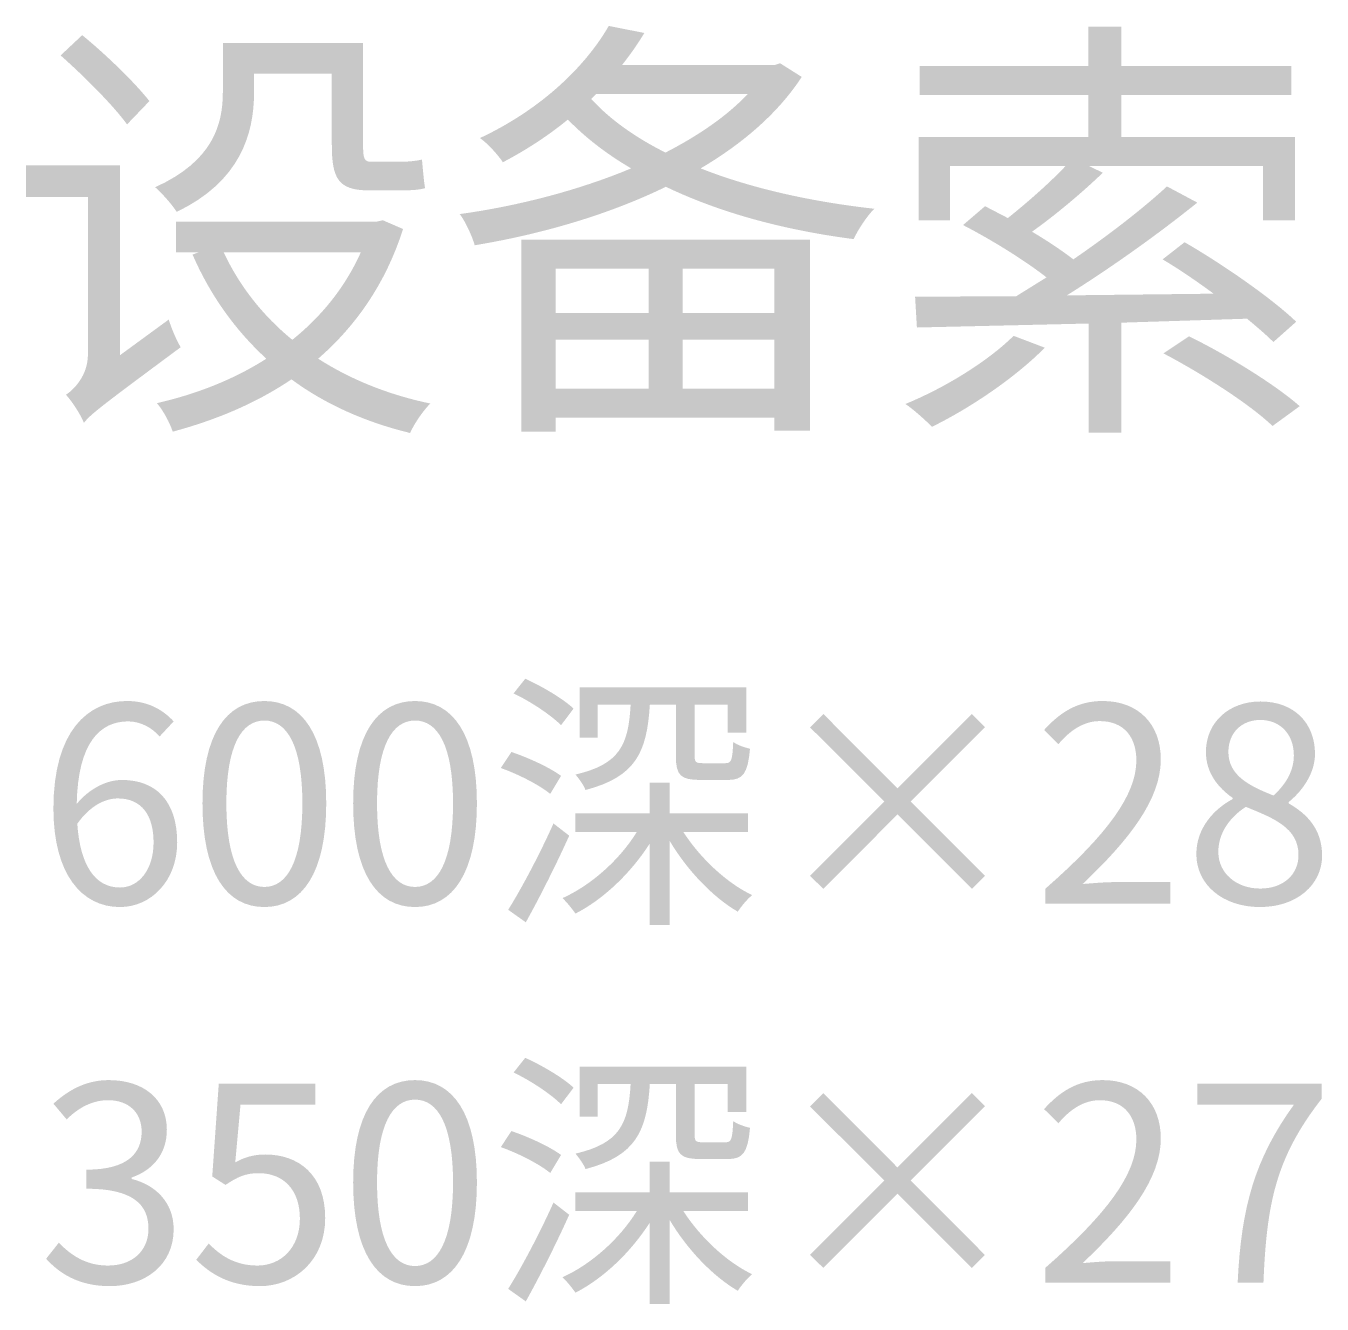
# Model space of a CAD drawing. Header units: millimetres. Extents: x -4600 to 229000, y -4300 to 19460.
# Drawn here: x 99611 to 100979, y 14572 to 15921 of the extents above; entities that cross this region are included whole.
import ezdxf

# ---------------------------------------------------------------- set-up
doc = ezdxf.new("R2010")
doc.units = ezdxf.units.MM
doc.header["$LTSCALE"] = 100
doc.layers.add('A-NOTE', color=7, linetype='Continuous', lineweight=18)

# ---------------------------------------------------------------- blocks, each defined once
blk = doc.blocks.new('A03_SHEET')
at = {"layer": 'A-NOTE'}
h = blk.add_hatch(color=256, dxfattribs=at)
edge = h.paths.add_edge_path()
edge.add_spline(control_points=[(19648.1, 15889.9), (19672.7, 15868.1), (19703.8, 15837.1), (19718.2, 15817.1)], knot_values=[0, 0, 0, 0, 1, 1, 1, 1], degree=3, periodic=0)
edge.add_line((19718.2, 15817.1), (19741.8, 15841.7))
edge.add_spline(control_points=[(19741.8, 15841.7), (19727, 15860.7), (19695.9, 15890.9), (19670.9, 15911.3)], knot_values=[0, 0, 0, 0, 1, 1, 1, 1], degree=3, periodic=0)
edge.add_line((19670.9, 15911.3), (19648.1, 15889.9))
h = blk.add_hatch(color=256, dxfattribs=at)
edge = h.paths.add_edge_path()
edge.add_spline(control_points=[(20226.5, 15921), (20203.4, 15880.7), (20157.9, 15834.3), (20090.6, 15802.7)], knot_values=[0, 0, 0, 0, 1, 1, 1, 1], degree=3, periodic=0)
edge.add_spline(control_points=[(20090.6, 15802.7), (20098.5, 15797.2), (20109.2, 15785.6), (20114.8, 15777.2)], knot_values=[0, 0, 0, 0, 1, 1, 1, 1], degree=3, periodic=0)
edge.add_spline(control_points=[(20114.8, 15777.2), (20140.7, 15790.7), (20163.5, 15806), (20183.4, 15822.2)], knot_values=[0, 0, 0, 0, 1, 1, 1, 1], degree=3, periodic=0)
edge.add_spline(control_points=[(20183.4, 15822.2), (20202.4, 15802.7), (20224.7, 15785.6), (20250.2, 15770.7)], knot_values=[0, 0, 0, 0, 1, 1, 1, 1], degree=3, periodic=0)
edge.add_spline(control_points=[(20250.2, 15770.7), (20193.6, 15747.1), (20129.6, 15730.8), (20069.3, 15722.5)], knot_values=[0, 0, 0, 0, 1, 1, 1, 1], degree=3, periodic=0)
edge.add_spline(control_points=[(20069.3, 15722.5), (20075.3, 15714.6), (20082.3, 15699.3), (20085.1, 15689.6)], knot_values=[0, 0, 0, 0, 1, 1, 1, 1], degree=3, periodic=0)
edge.add_spline(control_points=[(20085.1, 15689.6), (20152.3, 15700.7), (20223.8, 15720.6), (20286.8, 15751.3)], knot_values=[0, 0, 0, 0, 1, 1, 1, 1], degree=3, periodic=0)
edge.add_spline(control_points=[(20286.8, 15751.3), (20344.8, 15723.4), (20413.5, 15705.3), (20484.9, 15696.1)], knot_values=[0, 0, 0, 0, 1, 1, 1, 1], degree=3, periodic=0)
edge.add_spline(control_points=[(20484.9, 15696.1), (20489.5, 15705.8), (20498.8, 15720.2), (20506.7, 15728.1)], knot_values=[0, 0, 0, 0, 1, 1, 1, 1], degree=3, periodic=0)
edge.add_spline(control_points=[(20506.7, 15728.1), (20440.8, 15735.5), (20377.3, 15749.4), (20323.5, 15770.7)], knot_values=[0, 0, 0, 0, 1, 1, 1, 1], degree=3, periodic=0)
edge.add_spline(control_points=[(20323.5, 15770.7), (20367.6, 15796.7), (20405.1, 15828.7), (20430.2, 15867.2)], knot_values=[0, 0, 0, 0, 1, 1, 1, 1], degree=3, periodic=0)
edge.add_line((20430.2, 15867.2), (20407.4, 15881.6))
edge.add_line((20407.4, 15881.6), (20401.4, 15879.7))
edge.add_line((20401.4, 15879.7), (20240.5, 15879.7))
edge.add_spline(control_points=[(20240.5, 15879.7), (20249.3, 15890.9), (20257.2, 15902), (20264.1, 15913.6)], knot_values=[0, 0, 0, 0, 1, 1, 1, 1], degree=3, periodic=0)
edge.add_line((20264.1, 15913.6), (20226.5, 15921))
edge = h.paths.add_edge_path(flags=0)
edge.add_spline(control_points=[(20373.1, 15849.1), (20350.9, 15825.5), (20320.7, 15805.1), (20286.4, 15787.4)], knot_values=[0, 0, 0, 0, 1, 1, 1, 1], degree=3, periodic=0)
edge.add_spline(control_points=[(20286.4, 15787.4), (20254.8, 15803.2), (20227.9, 15822.2), (20208, 15844)], knot_values=[0, 0, 0, 0, 1, 1, 1, 1], degree=3, periodic=0)
edge.add_line((20208, 15844), (20213.1, 15849.1))
edge.add_line((20213.1, 15849.1), (20373.1, 15849.1))
h = blk.add_hatch(color=256, dxfattribs=at)
edge = h.paths.add_edge_path()
edge.add_line((20553.6, 15803.7), (20553.6, 15716))
edge.add_line((20553.6, 15716), (20586.5, 15716))
edge.add_line((20586.5, 15716), (20586.5, 15773.1))
edge.add_line((20586.5, 15773.1), (20708.5, 15773.1))
edge.add_spline(control_points=[(20708.5, 15773.1), (20691.8, 15755.4), (20668.1, 15734.6), (20647.7, 15718.3)], knot_values=[0, 0, 0, 0, 1, 1, 1, 1], degree=3, periodic=0)
edge.add_line((20647.7, 15718.3), (20623.6, 15730.8))
edge.add_line((20623.6, 15730.8), (20600.4, 15710.9))
edge.add_spline(control_points=[(20600.4, 15710.9), (20630.1, 15695.6), (20665.3, 15673.8), (20688.5, 15655.7)], knot_values=[0, 0, 0, 0, 1, 1, 1, 1], degree=3, periodic=0)
edge.add_line((20688.5, 15655.7), (20656.5, 15635.8))
edge.add_line((20656.5, 15635.8), (20549.8, 15635.3))
edge.add_line((20549.8, 15635.3), (20551.7, 15602.8))
edge.add_line((20551.7, 15602.8), (20733.1, 15607))
edge.add_line((20733.1, 15607), (20733.1, 15492))
edge.add_line((20733.1, 15492), (20767.4, 15492))
edge.add_line((20767.4, 15492), (20767.4, 15607.9))
edge.add_line((20767.4, 15607.9), (20900.1, 15612.1))
edge.add_spline(control_points=[(20900.1, 15612.1), (20910.7, 15603.3), (20920.5, 15594.9), (20927.9, 15587.5)], knot_values=[0, 0, 0, 0, 1, 1, 1, 1], degree=3, periodic=0)
edge.add_line((20927.9, 15587.5), (20952, 15608.9))
edge.add_spline(control_points=[(20952, 15608.9), (20926.5, 15633.4), (20875, 15669.2), (20834.2, 15692.8)], knot_values=[0, 0, 0, 0, 1, 1, 1, 1], degree=3, periodic=0)
edge.add_line((20834.2, 15692.8), (20811, 15674.7))
edge.add_spline(control_points=[(20811, 15674.7), (20828.2, 15664.5), (20847.2, 15651.5), (20864.8, 15638.5)], knot_values=[0, 0, 0, 0, 1, 1, 1, 1], degree=3, periodic=0)
edge.add_line((20864.8, 15638.5), (20709.9, 15636.7))
edge.add_spline(control_points=[(20709.9, 15636.7), (20756.7, 15665.9), (20807.3, 15702.1), (20847.6, 15734.6)], knot_values=[0, 0, 0, 0, 1, 1, 1, 1], degree=3, periodic=0)
edge.add_line((20847.6, 15734.6), (20815.6, 15751.7))
edge.add_spline(control_points=[(20815.6, 15751.7), (20790.1, 15728.1), (20753.9, 15700.2), (20716.8, 15674.7)], knot_values=[0, 0, 0, 0, 1, 1, 1, 1], degree=3, periodic=0)
edge.add_spline(control_points=[(20716.8, 15674.7), (20704.8, 15684), (20689.5, 15694.2), (20673.2, 15703.9)], knot_values=[0, 0, 0, 0, 1, 1, 1, 1], degree=3, periodic=0)
edge.add_spline(control_points=[(20673.2, 15703.9), (20697.4, 15721.1), (20725.2, 15744.3), (20747.9, 15766.1)], knot_values=[0, 0, 0, 0, 1, 1, 1, 1], degree=3, periodic=0)
edge.add_line((20747.9, 15766.1), (20733.5, 15773.1))
edge.add_line((20733.5, 15773.1), (20916.8, 15773.1))
edge.add_line((20916.8, 15773.1), (20916.8, 15716))
edge.add_line((20916.8, 15716), (20950.6, 15716))
edge.add_line((20950.6, 15716), (20950.6, 15803.7))
edge.add_line((20950.6, 15803.7), (20767.4, 15803.7))
edge.add_line((20767.4, 15803.7), (20767.4, 15848.2))
edge.add_line((20767.4, 15848.2), (20946.9, 15848.2))
edge.add_line((20946.9, 15848.2), (20946.9, 15878.8))
edge.add_line((20946.9, 15878.8), (20767.4, 15878.8))
edge.add_line((20767.4, 15878.8), (20767.4, 15920.1))
edge.add_line((20767.4, 15920.1), (20732.6, 15920.1))
edge.add_line((20732.6, 15920.1), (20732.6, 15878.8))
edge.add_line((20732.6, 15878.8), (20554.5, 15878.8))
edge.add_line((20554.5, 15878.8), (20554.5, 15848.2))
edge.add_line((20554.5, 15848.2), (20732.6, 15848.2))
edge.add_line((20732.6, 15848.2), (20732.6, 15803.7))
edge.add_line((20732.6, 15803.7), (20553.6, 15803.7))
edge = h.paths.add_edge_path(flags=0)
edge.add_spline(control_points=[(20653.8, 15594), (20625.9, 15566.6), (20581.4, 15539.3), (20539.6, 15522.1)], knot_values=[0, 0, 0, 0, 1, 1, 1, 1], degree=3, periodic=0)
edge.add_spline(control_points=[(20539.6, 15522.1), (20548, 15516.5), (20561.4, 15504.5), (20567.5, 15498)], knot_values=[0, 0, 0, 0, 1, 1, 1, 1], degree=3, periodic=0)
edge.add_spline(control_points=[(20567.5, 15498), (20607.4, 15517.5), (20655.1, 15549.5), (20686.7, 15581.5)], knot_values=[0, 0, 0, 0, 1, 1, 1, 1], degree=3, periodic=0)
edge.add_line((20686.7, 15581.5), (20653.8, 15594))
edge = h.paths.add_edge_path(flags=0)
edge.add_spline(control_points=[(20811.9, 15575.5), (20852.7, 15554.1), (20903.3, 15521.7), (20927, 15498.9)], knot_values=[0, 0, 0, 0, 1, 1, 1, 1], degree=3, periodic=0)
edge.add_line((20927, 15498.9), (20955.7, 15519.8))
edge.add_spline(control_points=[(20955.7, 15519.8), (20929.3, 15543), (20878.7, 15574.1), (20838.8, 15593.5)], knot_values=[0, 0, 0, 0, 1, 1, 1, 1], degree=3, periodic=0)
edge.add_line((20838.8, 15593.5), (20811.9, 15575.5))
h = blk.add_hatch(color=256, dxfattribs=at)
edge = h.paths.add_edge_path()
edge.add_line((19819.3, 15902.9), (19819.3, 15851.4))
edge.add_spline(control_points=[(19819.3, 15851.4), (19819.3, 15817.1), (19809.1, 15778.6), (19747.9, 15750.8)], knot_values=[0, 0, 0, 0, 1, 1, 1, 1], degree=3, periodic=0)
edge.add_spline(control_points=[(19747.9, 15750.8), (19754.4, 15745.2), (19766.4, 15731.8), (19770.6, 15724.8)], knot_values=[0, 0, 0, 0, 1, 1, 1, 1], degree=3, periodic=0)
edge.add_spline(control_points=[(19770.6, 15724.8), (19837.4, 15756.8), (19852.2, 15806.9), (19852.2, 15850.5)], knot_values=[0, 0, 0, 0, 1, 1, 1, 1], degree=3, periodic=0)
edge.add_line((19852.2, 15850.5), (19852.2, 15870.5))
edge.add_line((19852.2, 15870.5), (19934.3, 15870.5))
edge.add_line((19934.3, 15870.5), (19934.3, 15795.8))
edge.add_spline(control_points=[(19934.3, 15795.8), (19934.3, 15760.5), (19940.8, 15747.5), (19973.3, 15747.5), (19978.4, 15747.5), (20001.1, 15747.5), (20008.1, 15747.5), (20017.4, 15747.5), (20027.1, 15748), (20032.7, 15749.9)], knot_values=[0, 0, 0, 0, 1, 1, 1, 2, 2, 2, 3, 3, 3, 3], degree=3, periodic=0)
edge.add_spline(control_points=[(20032.7, 15749.9), (20031.3, 15757.7), (20030.3, 15771.2), (20029.4, 15780)], knot_values=[0, 0, 0, 0, 1, 1, 1, 1], degree=3, periodic=0)
edge.add_spline(control_points=[(20029.4, 15780), (20023.8, 15778.6), (20014.1, 15777.7), (20007.6, 15777.7), (20001.6, 15777.7), (19980.7, 15777.7), (19975.6, 15777.7), (19968.2, 15777.7), (19967.3, 15781.9), (19967.3, 15795.3)], knot_values=[0, 0, 0, 0, 1, 1, 1, 2, 2, 2, 3, 3, 3, 3], degree=3, periodic=0)
edge.add_line((19967.3, 15795.3), (19967.3, 15902.9))
edge.add_line((19967.3, 15902.9), (19819.3, 15902.9))
h = blk.add_hatch(color=256, dxfattribs=at)
edge = h.paths.add_edge_path()
edge.add_line((19611.5, 15774), (19611.5, 15740.6))
edge.add_line((19611.5, 15740.6), (19676.9, 15740.6))
edge.add_line((19676.9, 15740.6), (19676.9, 15574.1))
edge.add_spline(control_points=[(19676.9, 15574.1), (19676.9, 15552.7), (19662.5, 15537.4), (19653.7, 15531.9)], knot_values=[0, 0, 0, 0, 1, 1, 1, 1], degree=3, periodic=0)
edge.add_spline(control_points=[(19653.7, 15531.9), (19660.2, 15524.9), (19669.5, 15510.5), (19672.7, 15502.2)], knot_values=[0, 0, 0, 0, 1, 1, 1, 1], degree=3, periodic=0)
edge.add_spline(control_points=[(19672.7, 15502.2), (19679.7, 15511.4), (19692.2, 15520.7), (19774.8, 15582)], knot_values=[0, 0, 0, 0, 1, 1, 1, 1], degree=3, periodic=0)
edge.add_spline(control_points=[(19774.8, 15582), (19770.6, 15588.9), (19765, 15601.9), (19762.2, 15611.2)], knot_values=[0, 0, 0, 0, 1, 1, 1, 1], degree=3, periodic=0)
edge.add_line((19762.2, 15611.2), (19710.8, 15573.6))
edge.add_line((19710.8, 15573.6), (19710.8, 15774))
edge.add_line((19710.8, 15774), (19611.5, 15774))
h = blk.add_hatch(color=256, dxfattribs=at)
edge = h.paths.add_edge_path()
edge.add_line((19769.7, 15714.6), (19769.7, 15682.1))
edge.add_line((19769.7, 15682.1), (19793.8, 15682.1))
edge.add_line((19793.8, 15682.1), (19787.3, 15679.8))
edge.add_spline(control_points=[(19787.3, 15679.8), (19805.8, 15637.1), (19832.3, 15600), (19865.2, 15569.9)], knot_values=[0, 0, 0, 0, 1, 1, 1, 1], degree=3, periodic=0)
edge.add_spline(control_points=[(19865.2, 15569.9), (19830.4, 15547.6), (19790.5, 15532.3), (19749.7, 15523)], knot_values=[0, 0, 0, 0, 1, 1, 1, 1], degree=3, periodic=0)
edge.add_spline(control_points=[(19749.7, 15523), (19756.2, 15515.6), (19763.6, 15501.7), (19766.4, 15492.9)], knot_values=[0, 0, 0, 0, 1, 1, 1, 1], degree=3, periodic=0)
edge.add_spline(control_points=[(19766.4, 15492.9), (19811.4, 15505), (19854.1, 15522.6), (19891.7, 15548.1)], knot_values=[0, 0, 0, 0, 1, 1, 1, 1], degree=3, periodic=0)
edge.add_spline(control_points=[(19891.7, 15548.1), (19926.9, 15522.1), (19969.1, 15503.1), (20016.9, 15491.5)], knot_values=[0, 0, 0, 0, 1, 1, 1, 1], degree=3, periodic=0)
edge.add_spline(control_points=[(20016.9, 15491.5), (20021.1, 15501.2), (20030.8, 15515.2), (20038.2, 15522.6)], knot_values=[0, 0, 0, 0, 1, 1, 1, 1], degree=3, periodic=0)
edge.add_spline(control_points=[(20038.2, 15522.6), (19993.7, 15531.9), (19953.8, 15548.1), (19919.9, 15569.9)], knot_values=[0, 0, 0, 0, 1, 1, 1, 1], degree=3, periodic=0)
edge.add_spline(control_points=[(19919.9, 15569.9), (19959.4, 15604.2), (19990.9, 15648.7), (20009.5, 15706.7)], knot_values=[0, 0, 0, 0, 1, 1, 1, 1], degree=3, periodic=0)
edge.add_line((20009.5, 15706.7), (19988.1, 15716))
edge.add_line((19988.1, 15716), (19982.1, 15714.6))
edge.add_line((19982.1, 15714.6), (19769.7, 15714.6))
edge = h.paths.add_edge_path(flags=0)
edge.add_spline(control_points=[(19964.9, 15682.1), (19948.2, 15645), (19923.2, 15614.4), (19892.6, 15589.8)], knot_values=[0, 0, 0, 0, 1, 1, 1, 1], degree=3, periodic=0)
edge.add_spline(control_points=[(19892.6, 15589.8), (19861.5, 15615.3), (19836.9, 15646.4), (19820.2, 15682.1)], knot_values=[0, 0, 0, 0, 1, 1, 1, 1], degree=3, periodic=0)
edge.add_line((19820.2, 15682.1), (19964.9, 15682.1))
h = blk.add_hatch(color=256, dxfattribs=at)
h.paths.add_polyline_path([(20134.2, 15695.6), (20134.2, 15492.9), (20170.4, 15492.9), (20170.4, 15507.7), (20401.4, 15507.7), (20401.4, 15493.8), (20439, 15493.8), (20439, 15695.6), (20134.2, 15695.6)])
h.paths.add_polyline_path([(20170.4, 15589.8), (20268.8, 15589.8), (20268.8, 15538.3), (20170.4, 15538.3), (20170.4, 15589.8)], flags=0)
h.paths.add_polyline_path([(20401.4, 15589.8), (20401.4, 15538.3), (20304.5, 15538.3), (20304.5, 15589.8), (20401.4, 15589.8)], flags=0)
h.paths.add_polyline_path([(20170.4, 15618.1), (20170.4, 15665), (20268.8, 15665), (20268.8, 15618.1), (20170.4, 15618.1)], flags=0)
h.paths.add_polyline_path([(20401.4, 15618.1), (20304.5, 15618.1), (20304.5, 15665), (20401.4, 15665), (20401.4, 15618.1)], flags=0)
h = blk.add_hatch(color=256, dxfattribs=at)
edge = h.paths.add_edge_path()
edge.add_spline(control_points=[(20126.1, 15216.7), (20144.1, 15208.2), (20165.6, 15193.8), (20176.2, 15183.2)], knot_values=[0, 0, 0, 0, 1, 1, 1, 1], degree=3, periodic=0)
edge.add_line((20176.2, 15183.2), (20189.4, 15200.7))
edge.add_spline(control_points=[(20189.4, 15200.7), (20178.5, 15211), (20156.2, 15224.2), (20138.4, 15232.2)], knot_values=[0, 0, 0, 0, 1, 1, 1, 1], degree=3, periodic=0)
edge.add_line((20138.4, 15232.2), (20126.1, 15216.7))
h = blk.add_hatch(color=256, dxfattribs=at)
edge = h.paths.add_edge_path()
edge.add_line((20195.7, 15223), (20195.7, 15170))
edge.add_line((20195.7, 15170), (20214.9, 15170))
edge.add_line((20214.9, 15170), (20214.9, 15204.7))
edge.add_line((20214.9, 15204.7), (20249.6, 15204.7))
edge.add_spline(control_points=[(20249.6, 15204.7), (20247.3, 15162.3), (20238.1, 15142), (20191.4, 15131.1)], knot_values=[0, 0, 0, 0, 1, 1, 1, 1], degree=3, periodic=0)
edge.add_spline(control_points=[(20191.4, 15131.1), (20194.9, 15127.1), (20200.3, 15119.6), (20202, 15114.8)], knot_values=[0, 0, 0, 0, 1, 1, 1, 1], degree=3, periodic=0)
edge.add_spline(control_points=[(20202, 15114.8), (20255.3, 15128.8), (20266.8, 15154.9), (20269.9, 15204.7)], knot_values=[0, 0, 0, 0, 1, 1, 1, 1], degree=3, periodic=0)
edge.add_line((20269.9, 15204.7), (20297.4, 15204.7))
edge.add_line((20297.4, 15204.7), (20297.4, 15150.3))
edge.add_spline(control_points=[(20297.4, 15150.3), (20297.4, 15130.5), (20302.3, 15125.4), (20323.2, 15125.4), (20326.9, 15125.4), (20347.8, 15125.4), (20352.4, 15125.4), (20367.9, 15125.4), (20373.3, 15131.9), (20375.6, 15158.3)], knot_values=[0, 0, 0, 0, 1, 1, 1, 2, 2, 2, 3, 3, 3, 3], degree=3, periodic=0)
edge.add_spline(control_points=[(20375.6, 15158.3), (20369.9, 15159.7), (20361.9, 15162.3), (20357.9, 15165.5)], knot_values=[0, 0, 0, 0, 1, 1, 1, 1], degree=3, periodic=0)
edge.add_spline(control_points=[(20357.9, 15165.5), (20357, 15146), (20355.9, 15143.1), (20349.8, 15143.1), (20345.6, 15143.1), (20328.9, 15143.1), (20325.8, 15143.1), (20318.3, 15143.1), (20317.2, 15144.3), (20317.2, 15150.6)], knot_values=[0, 0, 0, 0, 1, 1, 1, 2, 2, 2, 3, 3, 3, 3], degree=3, periodic=0)
edge.add_line((20317.2, 15150.6), (20317.2, 15204.7))
edge.add_line((20317.2, 15204.7), (20351.9, 15204.7))
edge.add_line((20351.9, 15204.7), (20351.9, 15175.2))
edge.add_line((20351.9, 15175.2), (20371.6, 15175.2))
edge.add_line((20371.6, 15175.2), (20371.6, 15223))
edge.add_line((20371.6, 15223), (20195.7, 15223))
h = blk.add_hatch(color=256, dxfattribs=at)
edge = h.paths.add_edge_path()
edge.add_spline(control_points=[(19710.7, 14991.3), (19743.3, 14991.3), (19771.1, 15018.8), (19771.1, 15059.5), (19771.1, 15103.6), (19748.2, 15125.4), (19712.7, 15125.4), (19696.4, 15125.4), (19678, 15115.9), (19665.1, 15100.1)], knot_values=[0, 0, 0, 0, 1, 1, 1, 2, 2, 2, 3, 3, 3, 3], degree=3, periodic=0)
edge.add_spline(control_points=[(19665.1, 15100.1), (19666.3, 15165.2), (19690.1, 15187.2), (19719.3, 15187.2), (19731.9, 15187.2), (19744.5, 15180.9), (19752.5, 15171.2)], knot_values=[0, 0, 0, 0, 1, 1, 1, 2, 2, 2, 2], degree=3, periodic=0)
edge.add_line((19752.5, 15171.2), (19767.4, 15187.2))
edge.add_spline(control_points=[(19767.4, 15187.2), (19755.7, 15199.8), (19739.9, 15208.7), (19718.1, 15208.7), (19677.4, 15208.7), (19640.5, 15177.5), (19640.5, 15095.3), (19640.5, 15025.9), (19670.6, 14991.3), (19710.7, 14991.3)], knot_values=[0, 0, 0, 0, 1, 1, 1, 2, 2, 2, 3, 3, 3, 3], degree=3, periodic=0)
edge = h.paths.add_edge_path(flags=0)
edge.add_spline(control_points=[(19665.7, 15079.2), (19679.5, 15098.7), (19695.5, 15105.9), (19708.4, 15105.9), (19733.9, 15105.9), (19746.2, 15087.8), (19746.2, 15059.5), (19746.2, 15030.8), (19730.7, 15011.9), (19710.7, 15011.9), (19684.3, 15011.9), (19668.6, 15035.7), (19665.7, 15079.2)], knot_values=[0, 0, 0, 0, 1, 1, 1, 2, 2, 2, 3, 3, 3, 4, 4, 4, 4], degree=3, periodic=0)
h = blk.add_hatch(color=256, dxfattribs=at)
edge = h.paths.add_edge_path()
edge.add_spline(control_points=[(19863.1, 14991.3), (19902.9, 14991.3), (19928.4, 15027.4), (19928.4, 15100.7), (19928.4, 15173.5), (19902.9, 15208.7), (19863.1, 15208.7), (19823, 15208.7), (19797.8, 15173.5), (19797.8, 15100.7), (19797.8, 15027.4), (19823, 14991.3), (19863.1, 14991.3)], knot_values=[0, 0, 0, 0, 1, 1, 1, 2, 2, 2, 3, 3, 3, 4, 4, 4, 4], degree=3, periodic=0)
edge = h.paths.add_edge_path(flags=0)
edge.add_spline(control_points=[(19863.1, 15012.5), (19839.3, 15012.5), (19823, 15039.1), (19823, 15100.7), (19823, 15162), (19839.3, 15188.1), (19863.1, 15188.1), (19886.9, 15188.1), (19903.2, 15162), (19903.2, 15100.7), (19903.2, 15039.1), (19886.9, 15012.5), (19863.1, 15012.5)], knot_values=[0, 0, 0, 0, 1, 1, 1, 2, 2, 2, 3, 3, 3, 4, 4, 4, 4], degree=3, periodic=0)
h = blk.add_hatch(color=256, dxfattribs=at)
edge = h.paths.add_edge_path()
edge.add_spline(control_points=[(20022.1, 14991.3), (20061.9, 14991.3), (20087.4, 15027.4), (20087.4, 15100.7), (20087.4, 15173.5), (20061.9, 15208.7), (20022.1, 15208.7), (19982, 15208.7), (19956.8, 15173.5), (19956.8, 15100.7), (19956.8, 15027.4), (19982, 14991.3), (20022.1, 14991.3)], knot_values=[0, 0, 0, 0, 1, 1, 1, 2, 2, 2, 3, 3, 3, 4, 4, 4, 4], degree=3, periodic=0)
edge = h.paths.add_edge_path(flags=0)
edge.add_spline(control_points=[(20022.1, 15012.5), (19998.3, 15012.5), (19982, 15039.1), (19982, 15100.7), (19982, 15162), (19998.3, 15188.1), (20022.1, 15188.1), (20045.9, 15188.1), (20062.2, 15162), (20062.2, 15100.7), (20062.2, 15039.1), (20045.9, 15012.5), (20022.1, 15012.5)], knot_values=[0, 0, 0, 0, 1, 1, 1, 2, 2, 2, 3, 3, 3, 4, 4, 4, 4], degree=3, periodic=0)
h = blk.add_hatch(color=256, dxfattribs=at)
edge = h.paths.add_edge_path()
edge.add_line((20687.1, 14995), (20819.1, 14995))
edge.add_line((20819.1, 14995), (20819.1, 15017.6))
edge.add_line((20819.1, 15017.6), (20761, 15017.6))
edge.add_spline(control_points=[(20761, 15017.6), (20750.4, 15017.6), (20737.5, 15016.5), (20726.6, 15015.6)], knot_values=[0, 0, 0, 0, 1, 1, 1, 1], degree=3, periodic=0)
edge.add_spline(control_points=[(20726.6, 15015.6), (20775.9, 15062.3), (20809.1, 15105), (20809.1, 15147.1), (20809.1, 15184.4), (20785.3, 15208.7), (20747.8, 15208.7), (20721.1, 15208.7), (20702.8, 15196.7), (20685.9, 15178.1)], knot_values=[0, 0, 0, 0, 1, 1, 1, 2, 2, 2, 3, 3, 3, 3], degree=3, periodic=0)
edge.add_line((20685.9, 15178.1), (20701.1, 15163.2))
edge.add_spline(control_points=[(20701.1, 15163.2), (20712.8, 15177.2), (20727.4, 15187.5), (20744.6, 15187.5), (20770.7, 15187.5), (20783.3, 15170), (20783.3, 15146), (20783.3, 15109.9), (20752.9, 15068.1), (20687.1, 15010.5)], knot_values=[0, 0, 0, 0, 1, 1, 1, 2, 2, 2, 3, 3, 3, 3], degree=3, periodic=0)
edge.add_line((20687.1, 15010.5), (20687.1, 14995))
h = blk.add_hatch(color=256, dxfattribs=at)
edge = h.paths.add_edge_path()
edge.add_spline(control_points=[(20913.7, 14991.3), (20952.9, 14991.3), (20979.3, 15015.1), (20979.3, 15045.4), (20979.3, 15074.4), (20962.4, 15090.1), (20944, 15100.7)], knot_values=[0, 0, 0, 0, 1, 1, 1, 2, 2, 2, 2], degree=3, periodic=0)
edge.add_line((20944, 15100.7), (20944, 15102.1))
edge.add_spline(control_points=[(20944, 15102.1), (20956.4, 15111.9), (20971.8, 15130.8), (20971.8, 15152.9), (20971.8, 15185.2), (20950.1, 15208.2), (20914.2, 15208.2), (20881.6, 15208.2), (20856.7, 15186.7), (20856.7, 15154.9), (20856.7, 15132.8), (20869.8, 15117), (20885, 15106.4)], knot_values=[0, 0, 0, 0, 1, 1, 1, 2, 2, 2, 3, 3, 3, 4, 4, 4, 4], degree=3, periodic=0)
edge.add_line((20885, 15106.4), (20885, 15105.3))
edge.add_spline(control_points=[(20885, 15105.3), (20865.8, 15095), (20846.6, 15075.2), (20846.6, 15047.1), (20846.6, 15014.8), (20874.7, 14991.3), (20913.7, 14991.3)], knot_values=[0, 0, 0, 0, 1, 1, 1, 2, 2, 2, 2], degree=3, periodic=0)
edge = h.paths.add_edge_path(flags=0)
edge.add_spline(control_points=[(20914, 15010.8), (20888.7, 15010.8), (20869.8, 15027.1), (20869.8, 15049.4), (20869.8, 15069.5), (20881.9, 15086.1), (20898.8, 15097)], knot_values=[0, 0, 0, 0, 1, 1, 1, 2, 2, 2, 2], degree=3, periodic=0)
edge.add_spline(control_points=[(20898.8, 15097), (20928.6, 15085), (20954.4, 15074.6), (20954.4, 15046.3), (20954.4, 15025.4), (20938.3, 15010.8), (20914, 15010.8)], knot_values=[0, 0, 0, 0, 1, 1, 1, 2, 2, 2, 2], degree=3, periodic=0)
edge = h.paths.add_edge_path(flags=0)
edge.add_spline(control_points=[(20928, 15109), (20903.1, 15118.8), (20880.4, 15129.9), (20880.4, 15154.9), (20880.4, 15175.2), (20894.5, 15188.7), (20914, 15188.7), (20936.3, 15188.7), (20949.5, 15172.3), (20949.5, 15151.4), (20949.5, 15136), (20942, 15121.6), (20928, 15109)], knot_values=[0, 0, 0, 0, 1, 1, 1, 2, 2, 2, 3, 3, 3, 4, 4, 4, 4], degree=3, periodic=0)
for points in [[(20609.7, 15010.5), (20623.5, 15024.2), (20545.2, 15102.7), (20623.5, 15181.2), (20609.7, 15195), (20531.2, 15116.5), (20453, 15195), (20438.9, 15180.9), (20517.4, 15102.7), (20438.9, 15024.2), (20453, 15010.5), (20531.2, 15089), (20609.7, 15010.5)], [(20609.7, 14610.5), (20623.5, 14624.2), (20545.2, 14702.7), (20623.5, 14781.2), (20609.7, 14795), (20531.2, 14716.5), (20453, 14795), (20438.9, 14780.9), (20517.4, 14702.7), (20438.9, 14624.2), (20453, 14610.5), (20531.2, 14689), (20609.7, 14610.5)]]:
    blk.add_hatch(color=256, dxfattribs=at).paths.add_polyline_path(points)
h = blk.add_hatch(color=256, dxfattribs=at)
edge = h.paths.add_edge_path()
edge.add_spline(control_points=[(20112.6, 15138), (20131.3, 15131.4), (20153.6, 15119.9), (20164.8, 15110.7)], knot_values=[0, 0, 0, 0, 1, 1, 1, 1], degree=3, periodic=0)
edge.add_line((20164.8, 15110.7), (20176.2, 15129.7))
edge.add_spline(control_points=[(20176.2, 15129.7), (20164.8, 15138.2), (20142.1, 15148.8), (20123.8, 15154.9)], knot_values=[0, 0, 0, 0, 1, 1, 1, 1], degree=3, periodic=0)
edge.add_line((20123.8, 15154.9), (20112.6, 15138))
h = blk.add_hatch(color=256, dxfattribs=at)
edge = h.paths.add_edge_path()
edge.add_line((20269.6, 15122.5), (20269.6, 15090.1))
edge.add_line((20269.6, 15090.1), (20191.4, 15090.1))
edge.add_line((20191.4, 15090.1), (20191.4, 15070.6))
edge.add_line((20191.4, 15070.6), (20256.2, 15070.6))
edge.add_spline(control_points=[(20256.2, 15070.6), (20237.8, 15040.8), (20207.7, 15014.2), (20177.7, 15000.7)], knot_values=[0, 0, 0, 0, 1, 1, 1, 1], degree=3, periodic=0)
edge.add_spline(control_points=[(20177.7, 15000.7), (20182, 14996.7), (20188, 14989.3), (20191.4, 14984.4)], knot_values=[0, 0, 0, 0, 1, 1, 1, 1], degree=3, periodic=0)
edge.add_spline(control_points=[(20191.4, 14984.4), (20220.6, 14999.3), (20249.6, 15026.8), (20269.6, 15058)], knot_values=[0, 0, 0, 0, 1, 1, 1, 1], degree=3, periodic=0)
edge.add_line((20269.6, 15058), (20269.6, 14972.4))
edge.add_line((20269.6, 14972.4), (20290.8, 14972.4))
edge.add_line((20290.8, 14972.4), (20290.8, 15061.2))
edge.add_spline(control_points=[(20290.8, 15061.2), (20308.9, 15030.5), (20336.4, 15001.6), (20362.7, 14986.4)], knot_values=[0, 0, 0, 0, 1, 1, 1, 1], degree=3, periodic=0)
edge.add_spline(control_points=[(20362.7, 14986.4), (20366.2, 14991.8), (20372.8, 14999.9), (20377.9, 15003.9)], knot_values=[0, 0, 0, 0, 1, 1, 1, 1], degree=3, periodic=0)
edge.add_spline(control_points=[(20377.9, 15003.9), (20351, 15016.5), (20322.6, 15043.4), (20305.2, 15070.6)], knot_values=[0, 0, 0, 0, 1, 1, 1, 1], degree=3, periodic=0)
edge.add_line((20305.2, 15070.6), (20373.6, 15070.6))
edge.add_line((20373.6, 15070.6), (20373.6, 15090.1))
edge.add_line((20373.6, 15090.1), (20290.8, 15090.1))
edge.add_line((20290.8, 15090.1), (20290.8, 15122.5))
edge.add_line((20290.8, 15122.5), (20269.6, 15122.5))
h = blk.add_hatch(color=256, dxfattribs=at)
edge = h.paths.add_edge_path()
edge.add_line((20120.4, 14988.4), (20139, 14975.2))
edge.add_spline(control_points=[(20139, 14975.2), (20153.9, 15001.9), (20171.4, 15036.8), (20184.8, 15066.6)], knot_values=[0, 0, 0, 0, 1, 1, 1, 1], degree=3, periodic=0)
edge.add_line((20184.8, 15066.6), (20168.2, 15079.5))
edge.add_spline(control_points=[(20168.2, 15079.5), (20153.9, 15047.4), (20134.1, 15010.2), (20120.4, 14988.4)], knot_values=[0, 0, 0, 0, 1, 1, 1, 1], degree=3, periodic=0)
h = blk.add_hatch(color=256, dxfattribs=at)
edge = h.paths.add_edge_path()
edge.add_spline(control_points=[(20126.1, 14816.7), (20144.1, 14808.2), (20165.6, 14793.8), (20176.2, 14783.2)], knot_values=[0, 0, 0, 0, 1, 1, 1, 1], degree=3, periodic=0)
edge.add_line((20176.2, 14783.2), (20189.4, 14800.7))
edge.add_spline(control_points=[(20189.4, 14800.7), (20178.5, 14811), (20156.2, 14824.2), (20138.4, 14832.2)], knot_values=[0, 0, 0, 0, 1, 1, 1, 1], degree=3, periodic=0)
edge.add_line((20138.4, 14832.2), (20126.1, 14816.7))
h = blk.add_hatch(color=256, dxfattribs=at)
edge = h.paths.add_edge_path()
edge.add_line((20195.7, 14823), (20195.7, 14770))
edge.add_line((20195.7, 14770), (20214.9, 14770))
edge.add_line((20214.9, 14770), (20214.9, 14804.7))
edge.add_line((20214.9, 14804.7), (20249.6, 14804.7))
edge.add_spline(control_points=[(20249.6, 14804.7), (20247.3, 14762.3), (20238.1, 14742), (20191.4, 14731.1)], knot_values=[0, 0, 0, 0, 1, 1, 1, 1], degree=3, periodic=0)
edge.add_spline(control_points=[(20191.4, 14731.1), (20194.9, 14727.1), (20200.3, 14719.6), (20202, 14714.8)], knot_values=[0, 0, 0, 0, 1, 1, 1, 1], degree=3, periodic=0)
edge.add_spline(control_points=[(20202, 14714.8), (20255.3, 14728.8), (20266.8, 14754.9), (20269.9, 14804.7)], knot_values=[0, 0, 0, 0, 1, 1, 1, 1], degree=3, periodic=0)
edge.add_line((20269.9, 14804.7), (20297.4, 14804.7))
edge.add_line((20297.4, 14804.7), (20297.4, 14750.3))
edge.add_spline(control_points=[(20297.4, 14750.3), (20297.4, 14730.5), (20302.3, 14725.4), (20323.2, 14725.4), (20326.9, 14725.4), (20347.8, 14725.4), (20352.4, 14725.4), (20367.9, 14725.4), (20373.3, 14731.9), (20375.6, 14758.3)], knot_values=[0, 0, 0, 0, 1, 1, 1, 2, 2, 2, 3, 3, 3, 3], degree=3, periodic=0)
edge.add_spline(control_points=[(20375.6, 14758.3), (20369.9, 14759.7), (20361.9, 14762.3), (20357.9, 14765.5)], knot_values=[0, 0, 0, 0, 1, 1, 1, 1], degree=3, periodic=0)
edge.add_spline(control_points=[(20357.9, 14765.5), (20357, 14746), (20355.9, 14743.1), (20349.8, 14743.1), (20345.6, 14743.1), (20328.9, 14743.1), (20325.8, 14743.1), (20318.3, 14743.1), (20317.2, 14744.3), (20317.2, 14750.6)], knot_values=[0, 0, 0, 0, 1, 1, 1, 2, 2, 2, 3, 3, 3, 3], degree=3, periodic=0)
edge.add_line((20317.2, 14750.6), (20317.2, 14804.7))
edge.add_line((20317.2, 14804.7), (20351.9, 14804.7))
edge.add_line((20351.9, 14804.7), (20351.9, 14775.2))
edge.add_line((20351.9, 14775.2), (20371.6, 14775.2))
edge.add_line((20371.6, 14775.2), (20371.6, 14823))
edge.add_line((20371.6, 14823), (20195.7, 14823))
h = blk.add_hatch(color=256, dxfattribs=at)
edge = h.paths.add_edge_path()
edge.add_spline(control_points=[(19699.8, 14591.3), (19737.3, 14591.3), (19767.4, 14613.6), (19767.4, 14651.2), (19767.4, 14680.1), (19747.6, 14698.4), (19723, 14704.4)], knot_values=[0, 0, 0, 0, 1, 1, 1, 2, 2, 2, 2], degree=3, periodic=0)
edge.add_line((19723, 14704.4), (19723, 14705.9))
edge.add_spline(control_points=[(19723, 14705.9), (19745.3, 14713.6), (19760.2, 14730.8), (19760.2, 14756.3), (19760.2, 14789.5), (19734.5, 14808.7), (19698.9, 14808.7), (19674.9, 14808.7), (19656.2, 14798.1), (19640.5, 14783.8)], knot_values=[0, 0, 0, 0, 1, 1, 1, 2, 2, 2, 3, 3, 3, 3], degree=3, periodic=0)
edge.add_line((19640.5, 14783.8), (19654.5, 14767.2))
edge.add_spline(control_points=[(19654.5, 14767.2), (19666.6, 14779.2), (19681.2, 14787.5), (19698.1, 14787.5), (19720.1, 14787.5), (19733.6, 14774.3), (19733.6, 14754.3), (19733.6, 14731.7), (19719, 14714.2), (19675.4, 14714.2)], knot_values=[0, 0, 0, 0, 1, 1, 1, 2, 2, 2, 3, 3, 3, 3], degree=3, periodic=0)
edge.add_line((19675.4, 14714.2), (19675.4, 14694.1))
edge.add_spline(control_points=[(19675.4, 14694.1), (19724.1, 14694.1), (19740.8, 14677.5), (19740.8, 14652), (19740.8, 14627.9), (19723.3, 14613), (19698.1, 14613), (19674.3, 14613), (19658.5, 14624.5), (19646.2, 14637.1)], knot_values=[0, 0, 0, 0, 1, 1, 1, 2, 2, 2, 3, 3, 3, 3], degree=3, periodic=0)
edge.add_line((19646.2, 14637.1), (19632.8, 14620.2))
edge.add_spline(control_points=[(19632.8, 14620.2), (19646.5, 14605), (19667.1, 14591.3), (19699.8, 14591.3)], knot_values=[0, 0, 0, 0, 1, 1, 1, 1], degree=3, periodic=0)
h = blk.add_hatch(color=256, dxfattribs=at)
edge = h.paths.add_edge_path()
edge.add_spline(control_points=[(19858.5, 14591.3), (19893.8, 14591.3), (19927.3, 14617.3), (19927.3, 14663.2), (19927.3, 14709.6), (19898.6, 14730.2), (19864, 14730.2), (19851.4, 14730.2), (19841.9, 14727.1), (19832.4, 14721.9)], knot_values=[0, 0, 0, 0, 1, 1, 1, 2, 2, 2, 3, 3, 3, 3], degree=3, periodic=0)
edge.add_line((19832.4, 14721.9), (19837.9, 14782.7))
edge.add_line((19837.9, 14782.7), (19917, 14782.7))
edge.add_line((19917, 14782.7), (19917, 14805))
edge.add_line((19917, 14805), (19815, 14805))
edge.add_line((19815, 14805), (19808.1, 14707))
edge.add_line((19808.1, 14707), (19822.1, 14698.1))
edge.add_spline(control_points=[(19822.1, 14698.1), (19834.2, 14706.2), (19843, 14710.5), (19857.1, 14710.5), (19883.4, 14710.5), (19900.6, 14692.7), (19900.6, 14662.6), (19900.6, 14632), (19880.9, 14613), (19855.9, 14613), (19831.6, 14613), (19816.1, 14624.2), (19804.4, 14636.3)], knot_values=[0, 0, 0, 0, 1, 1, 1, 2, 2, 2, 3, 3, 3, 4, 4, 4, 4], degree=3, periodic=0)
edge.add_line((19804.4, 14636.3), (19791.2, 14619.1))
edge.add_spline(control_points=[(19791.2, 14619.1), (19805.5, 14605), (19825.6, 14591.3), (19858.5, 14591.3)], knot_values=[0, 0, 0, 0, 1, 1, 1, 1], degree=3, periodic=0)
h = blk.add_hatch(color=256, dxfattribs=at)
edge = h.paths.add_edge_path()
edge.add_spline(control_points=[(20022.1, 14591.3), (20061.9, 14591.3), (20087.4, 14627.4), (20087.4, 14700.7), (20087.4, 14773.5), (20061.9, 14808.7), (20022.1, 14808.7), (19982, 14808.7), (19956.8, 14773.5), (19956.8, 14700.7), (19956.8, 14627.4), (19982, 14591.3), (20022.1, 14591.3)], knot_values=[0, 0, 0, 0, 1, 1, 1, 2, 2, 2, 3, 3, 3, 4, 4, 4, 4], degree=3, periodic=0)
edge = h.paths.add_edge_path(flags=0)
edge.add_spline(control_points=[(20022.1, 14612.5), (19998.3, 14612.5), (19982, 14639.1), (19982, 14700.7), (19982, 14762), (19998.3, 14788.1), (20022.1, 14788.1), (20045.9, 14788.1), (20062.2, 14762), (20062.2, 14700.7), (20062.2, 14639.1), (20045.9, 14612.5), (20022.1, 14612.5)], knot_values=[0, 0, 0, 0, 1, 1, 1, 2, 2, 2, 3, 3, 3, 4, 4, 4, 4], degree=3, periodic=0)
h = blk.add_hatch(color=256, dxfattribs=at)
edge = h.paths.add_edge_path()
edge.add_line((20687.1, 14595), (20819.1, 14595))
edge.add_line((20819.1, 14595), (20819.1, 14617.6))
edge.add_line((20819.1, 14617.6), (20761, 14617.6))
edge.add_spline(control_points=[(20761, 14617.6), (20750.4, 14617.6), (20737.5, 14616.5), (20726.6, 14615.6)], knot_values=[0, 0, 0, 0, 1, 1, 1, 1], degree=3, periodic=0)
edge.add_spline(control_points=[(20726.6, 14615.6), (20775.9, 14662.3), (20809.1, 14705), (20809.1, 14747.1), (20809.1, 14784.4), (20785.3, 14808.7), (20747.8, 14808.7), (20721.1, 14808.7), (20702.8, 14796.7), (20685.9, 14778.1)], knot_values=[0, 0, 0, 0, 1, 1, 1, 2, 2, 2, 3, 3, 3, 3], degree=3, periodic=0)
edge.add_line((20685.9, 14778.1), (20701.1, 14763.2))
edge.add_spline(control_points=[(20701.1, 14763.2), (20712.8, 14777.2), (20727.4, 14787.5), (20744.6, 14787.5), (20770.7, 14787.5), (20783.3, 14770), (20783.3, 14746), (20783.3, 14709.9), (20752.9, 14668.1), (20687.1, 14610.5)], knot_values=[0, 0, 0, 0, 1, 1, 1, 2, 2, 2, 3, 3, 3, 3], degree=3, periodic=0)
edge.add_line((20687.1, 14610.5), (20687.1, 14595))
h = blk.add_hatch(color=256, dxfattribs=at)
edge = h.paths.add_edge_path()
edge.add_line((20890.2, 14595), (20917.4, 14595))
edge.add_spline(control_points=[(20917.4, 14595), (20920.8, 14677.2), (20929.7, 14726.2), (20979, 14789.2)], knot_values=[0, 0, 0, 0, 1, 1, 1, 1], degree=3, periodic=0)
edge.add_line((20979, 14789.2), (20979, 14805))
edge.add_line((20979, 14805), (20847.5, 14805))
edge.add_line((20847.5, 14805), (20847.5, 14782.7))
edge.add_line((20847.5, 14782.7), (20949.5, 14782.7))
edge.add_spline(control_points=[(20949.5, 14782.7), (20908.2, 14725.4), (20893.9, 14674.6), (20890.2, 14595)], knot_values=[0, 0, 0, 0, 1, 1, 1, 1], degree=3, periodic=0)
h = blk.add_hatch(color=256, dxfattribs=at)
edge = h.paths.add_edge_path()
edge.add_spline(control_points=[(20112.6, 14738), (20131.3, 14731.4), (20153.6, 14719.9), (20164.8, 14710.7)], knot_values=[0, 0, 0, 0, 1, 1, 1, 1], degree=3, periodic=0)
edge.add_line((20164.8, 14710.7), (20176.2, 14729.7))
edge.add_spline(control_points=[(20176.2, 14729.7), (20164.8, 14738.2), (20142.1, 14748.8), (20123.8, 14754.9)], knot_values=[0, 0, 0, 0, 1, 1, 1, 1], degree=3, periodic=0)
edge.add_line((20123.8, 14754.9), (20112.6, 14738))
h = blk.add_hatch(color=256, dxfattribs=at)
edge = h.paths.add_edge_path()
edge.add_line((20269.6, 14722.5), (20269.6, 14690.1))
edge.add_line((20269.6, 14690.1), (20191.4, 14690.1))
edge.add_line((20191.4, 14690.1), (20191.4, 14670.6))
edge.add_line((20191.4, 14670.6), (20256.2, 14670.6))
edge.add_spline(control_points=[(20256.2, 14670.6), (20237.8, 14640.8), (20207.7, 14614.2), (20177.7, 14600.7)], knot_values=[0, 0, 0, 0, 1, 1, 1, 1], degree=3, periodic=0)
edge.add_spline(control_points=[(20177.7, 14600.7), (20182, 14596.7), (20188, 14589.3), (20191.4, 14584.4)], knot_values=[0, 0, 0, 0, 1, 1, 1, 1], degree=3, periodic=0)
edge.add_spline(control_points=[(20191.4, 14584.4), (20220.6, 14599.3), (20249.6, 14626.8), (20269.6, 14658)], knot_values=[0, 0, 0, 0, 1, 1, 1, 1], degree=3, periodic=0)
edge.add_line((20269.6, 14658), (20269.6, 14572.4))
edge.add_line((20269.6, 14572.4), (20290.8, 14572.4))
edge.add_line((20290.8, 14572.4), (20290.8, 14661.2))
edge.add_spline(control_points=[(20290.8, 14661.2), (20308.9, 14630.5), (20336.4, 14601.6), (20362.7, 14586.4)], knot_values=[0, 0, 0, 0, 1, 1, 1, 1], degree=3, periodic=0)
edge.add_spline(control_points=[(20362.7, 14586.4), (20366.2, 14591.8), (20372.8, 14599.9), (20377.9, 14603.9)], knot_values=[0, 0, 0, 0, 1, 1, 1, 1], degree=3, periodic=0)
edge.add_spline(control_points=[(20377.9, 14603.9), (20351, 14616.5), (20322.6, 14643.4), (20305.2, 14670.6)], knot_values=[0, 0, 0, 0, 1, 1, 1, 1], degree=3, periodic=0)
edge.add_line((20305.2, 14670.6), (20373.6, 14670.6))
edge.add_line((20373.6, 14670.6), (20373.6, 14690.1))
edge.add_line((20373.6, 14690.1), (20290.8, 14690.1))
edge.add_line((20290.8, 14690.1), (20290.8, 14722.5))
edge.add_line((20290.8, 14722.5), (20269.6, 14722.5))
h = blk.add_hatch(color=256, dxfattribs=at)
edge = h.paths.add_edge_path()
edge.add_line((20120.4, 14588.4), (20139, 14575.2))
edge.add_spline(control_points=[(20139, 14575.2), (20153.9, 14601.9), (20171.4, 14636.8), (20184.8, 14666.6)], knot_values=[0, 0, 0, 0, 1, 1, 1, 1], degree=3, periodic=0)
edge.add_line((20184.8, 14666.6), (20168.2, 14679.5))
edge.add_spline(control_points=[(20168.2, 14679.5), (20153.9, 14647.4), (20134.1, 14610.2), (20120.4, 14588.4)], knot_values=[0, 0, 0, 0, 1, 1, 1, 1], degree=3, periodic=0)

msp = doc.modelspace()

# ---------------------------------------------------------------- block references
msp.add_blockref('A03_SHEET', (80000, 0))

doc.saveas('drawing.dxf')
